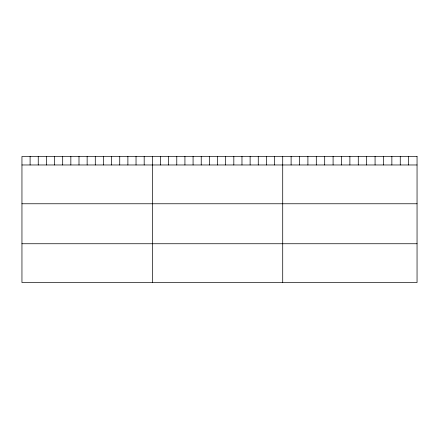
<?xml version="1.0" encoding="UTF-8"?>
<svg xmlns="http://www.w3.org/2000/svg" width="439" height="439" viewBox="0 0 439 439"><rect width="100%" height="100%" fill="white"/><g stroke="black" fill="none" stroke-linecap="round" stroke-linejoin="round"><path stroke-width="0.66" d="M21.95 164.971L417.05 164.971M21.95 203.767L417.05 203.767M21.95 243.744L417.05 243.744M408.654 156.454L408.654 164.971M400.258 156.454L400.258 164.971M391.862 156.454L391.862 164.971M383.466 156.454L383.466 164.971M375.071 156.454L375.071 164.971M366.675 156.454L366.675 164.971M358.279 156.454L358.279 164.971M349.883 156.454L349.883 164.971M341.487 156.454L341.487 164.971M333.091 156.454L333.091 164.971M324.695 156.454L324.695 164.971M316.299 156.454L316.299 164.971M307.904 156.454L307.904 164.971M299.508 156.454L299.508 164.971M291.112 156.454L291.112 164.971M282.716 156.454L282.716 282.546M274.567 156.454L274.567 164.971M266.418 156.454L266.418 164.971M258.269 156.454L258.269 164.971M250.12 156.454L250.12 164.971M241.971 156.454L241.971 164.971M233.822 156.454L233.822 164.971M225.673 156.454L225.673 164.971M217.524 156.454L217.524 164.971M209.376 156.454L209.376 164.971M201.227 156.454L201.227 164.971M193.078 156.454L193.078 164.971M184.929 156.454L184.929 164.971M176.78 156.454L176.78 164.971M168.631 156.454L168.631 164.971M160.482 156.454L160.482 164.971M152.333 156.454L152.333 282.546M144.184 156.454L144.184 164.971M136.035 156.454L136.035 164.971M127.886 156.454L127.886 164.971M119.737 156.454L119.737 164.971M111.588 156.454L111.588 164.971M103.439 156.454L103.439 164.971M95.29 156.454L95.29 164.971M87.141 156.454L87.141 164.971M78.993 156.454L78.993 164.971M70.844 156.454L70.844 164.971M62.695 156.454L62.695 164.971M54.546 156.454L54.546 164.971M46.397 156.454L46.397 164.971M38.248 156.454L38.248 164.971M30.099 156.454L30.099 164.971M417.05 156.454L21.95 156.454L21.95 282.546L417.05 282.546L417.05 156.454"/></g></svg>
